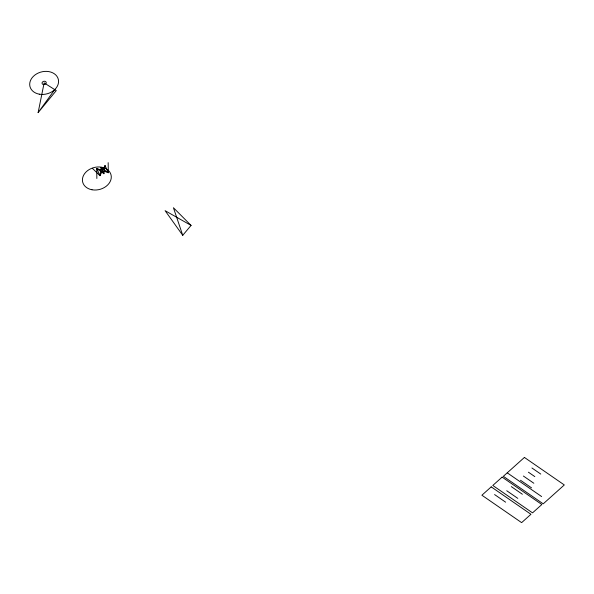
<?xml version="1.0" encoding="UTF-8"?>
<svg xmlns="http://www.w3.org/2000/svg" width="594" height="594" viewBox="0 0 594 594"><rect width="100%" height="100%" fill="white"/><g stroke="black" fill="none" stroke-linecap="round" stroke-linejoin="round"><path stroke-width="0.89" d="M108.175 162.674L108.294 172.735L101.099 167.449L99.985 175.698L92.367 168.317M105.034 165.503L99.985 175.698L96.733 168.436L103.928 173.715L105.041 165.466L108.294 172.735L96.733 168.436L96.852 178.49M38.127 112.63L44.134 82.9L56.267 90.592L38.127 112.63L54.73 89.62M182.737 235.321L191.06 225.423L173.418 207.722L182.737 235.321L165.11 210.692L191.06 225.423M531.942 467.99L540.763 474.071M528.422 472.2L534.823 476.618M523.388 476.039L533.843 483.249M520.5 480.256L531.556 487.882M507.261 472.854L541.624 496.562M511.33 486.627L522.386 494.26M506.741 490.741L517.797 498.366M494.572 494.557L505.628 502.182M101.099 167.449L103.928 173.715M491.216 486.872L481.897 495.225L521.629 522.638L530.947 514.285L491.216 486.872M502.123 477.101L492.805 485.454L532.536 512.867L541.854 504.514L502.123 477.101M524.42 457.432L503.341 476.321L543.22 503.838L564.3 484.949L524.42 457.432M39.286 94.179A14.635 11.308 -14.6 0 0 58.338 79.41A14.635 11.308 -14.6 0 0 34.779 75.119A14.635 11.308 -14.6 0 0 39.286 94.179M43.362 84.526A2.124 1.641 -14.6 0 0 46.206 82.455A2.124 1.641 -14.6 0 0 42.842 81.727A2.124 1.641 -14.6 0 0 43.362 84.526M92.003 189.768A14.635 11.308 -14.6 0 0 111.063 175A14.635 11.308 -14.6 0 0 87.496 170.708A14.635 11.308 -14.6 0 0 92.003 189.768"/></g></svg>
